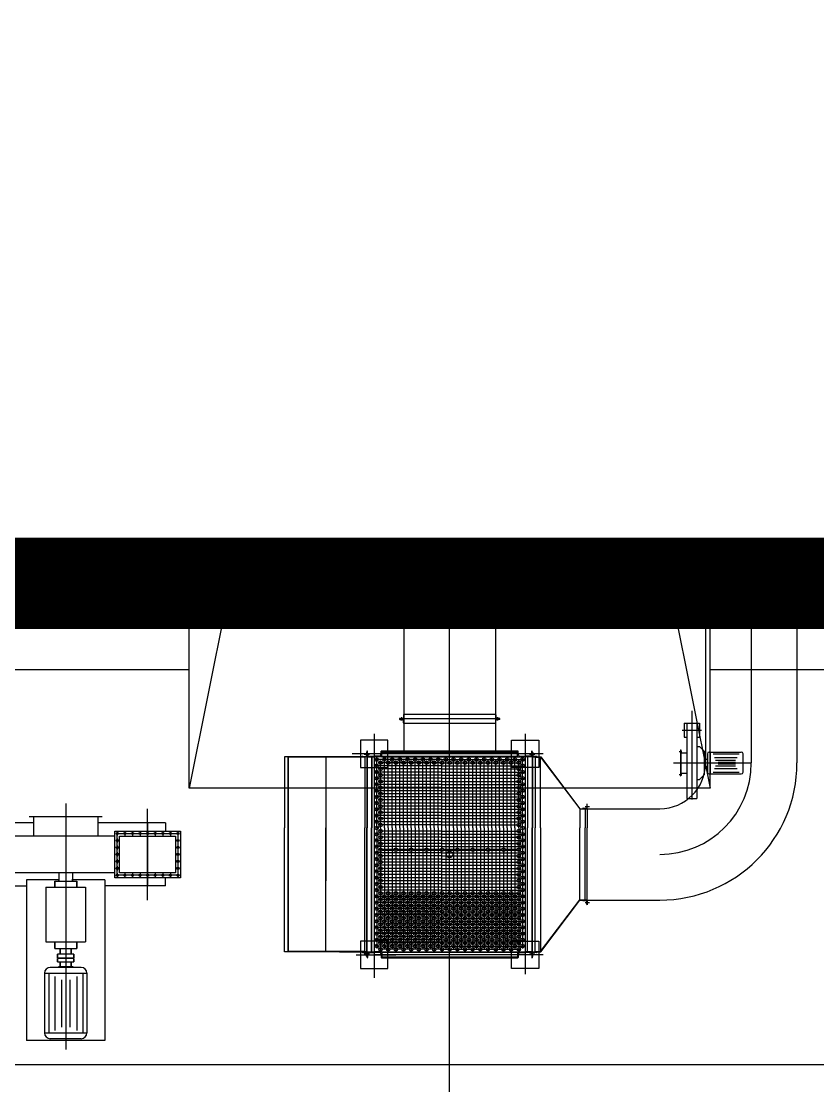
# Model space of a CAD drawing. Header units: metres. Extents: x -170 to 1091, y -90 to 504.
# Drawn here: x 257.81 to 266.53, y 77.2 to 88.85 of the extents above; entities that cross this region are included whole.
import ezdxf

# ---------------------------------------------------------------- set-up
doc = ezdxf.new("R2010")
doc.units = ezdxf.units.M
for name, pattern in [('PF_CENTER', [400, 250, -50, 50, -50]), ('PF_DASHED', [150, 100, -50]), ('PF_DIVIDE', [250, 100, -50, 0, -50, 0, -50])]:
    doc.linetypes.add(name, pattern=pattern)
for name, color, linetype in [('01', 7, 'CONTINUOUS'), ('02', 1, 'CONTINUOUS'), ('04', 2, 'PF_DASHED'), ('05', 4, 'PF_CENTER'), ('07', 6, 'PF_DIVIDE'), ('TKX', 3, 'CONTINUOUS')]:
    doc.layers.add(name, color=color, linetype=linetype)

msp = doc.modelspace()

# ---------------------------------------------------------------- linework, layer by layer
for p, q in [((257.9, 80.148, 0), (258.7, 80.148, 0)), ((257.95, 79.935, 0), (257.95, 80.148, 0)), ((258.65, 80.148, 0), (258.65, 79.935, 0)), ((258.836, 79.935, 0), (257.446, 79.935, 0)), ((258.225, 79.535, 0), (258.225, 79.442, 0)), ((258.375, 79.535, 0), (258.375, 79.442, 0)), ((258.18, 79.442, 0), (258.42, 79.442, 0)), ((258.18, 79.376, 0), (258.18, 79.442, 0)), ((258.18, 79.442, 0), (258.18, 79.376, 0)), ((258.225, 79.442, 0), (258.225, 79.465, 0)), ((258.375, 79.442, 0), (258.375, 79.465, 0)), ((258.42, 79.376, 0), (258.42, 79.442, 0)), ((258.42, 79.442, 0), (258.42, 79.376, 0)), ((258.083, 79.376, 0), (258.083, 78.777, 0)), ((258.083, 79.376, 0), (258.518, 79.376, 0)), ((258.518, 79.376, 0), (258.518, 78.777, 0)), ((258.083, 78.777, 0), (258.518, 78.777, 0)), ((258.18, 78.777, 0), (258.18, 78.704, 0)), ((258.18, 78.704, 0), (258.18, 78.777, 0)), ((258.42, 78.777, 0), (258.42, 78.704, 0)), ((258.42, 78.704, 0), (258.42, 78.777, 0)), ((258.18, 78.704, 0), (258.42, 78.704, 0)), ((258.39, 78.642, 0), (258.21, 78.642, 0)), ((258.21, 78.603, 0), (258.21, 78.642, 0)), ((258.21, 78.642, 0), (258.21, 78.603, 0)), ((258.21, 78.603, 0), (258.39, 78.603, 0)), ((258.21, 78.558, 0), (258.21, 78.597, 0)), ((258.21, 78.597, 0), (258.21, 78.558, 0)), ((258.39, 78.597, 0), (258.21, 78.597, 0)), ((258.24, 78.704, 0), (258.24, 78.642, 0)), ((258.24, 78.642, 0), (258.24, 78.704, 0)), ((258.24, 78.603, 0), (258.24, 78.597, 0)), ((258.24, 78.597, 0), (258.24, 78.603, 0)), ((258.36, 78.704, 0), (258.36, 78.642, 0)), ((258.36, 78.642, 0), (258.36, 78.704, 0)), ((258.36, 78.603, 0), (258.36, 78.597, 0)), ((258.36, 78.597, 0), (258.36, 78.603, 0)), ((258.39, 78.603, 0), (258.39, 78.642, 0)), ((258.39, 78.642, 0), (258.39, 78.603, 0)), ((258.39, 78.558, 0), (258.39, 78.597, 0)), ((258.39, 78.597, 0), (258.39, 78.558, 0)), ((258.469, 78.499, 0), (258.131, 78.499, 0)), ((258.21, 78.558, 0), (258.39, 78.558, 0)), ((258.24, 78.558, 0), (258.24, 78.51, 0)), ((258.24, 78.51, 0), (258.24, 78.558, 0)), ((258.36, 78.558, 0), (258.36, 78.51, 0)), ((258.36, 78.51, 0), (258.36, 78.558, 0)), ((258.068, 78.436, 0), (258.532, 78.436, 0)), ((258.068, 78.436, 0), (258.068, 77.782, 0)), ((258.532, 78.436, 0), (258.532, 77.782, 0)), ((258.068, 77.782, 0), (258.532, 77.782, 0)), ((258.469, 77.719, 0), (258.131, 77.719, 0))]:
    msp.add_line(p, q)
at = {"ltscale": 8}
for p, q in [((261.763, 79.791, 0), (261.893, 79.791, 0)), ((261.763, 79.781, 0), (261.893, 79.781, 0)), ((261.931, 79.791, 0), (262.061, 79.791, 0)), ((261.931, 79.781, 0), (262.061, 79.781, 0)), ((262.099, 79.791, 0), (262.229, 79.791, 0)), ((262.099, 79.781, 0), (262.229, 79.781, 0)), ((262.267, 79.791, 0), (262.397, 79.791, 0)), ((262.267, 79.781, 0), (262.397, 79.781, 0)), ((262.435, 79.791, 0), (262.565, 79.791, 0)), ((262.435, 79.781, 0), (262.565, 79.781, 0)), ((262.603, 79.791, 0), (262.733, 79.791, 0)), ((262.603, 79.781, 0), (262.733, 79.781, 0)), ((262.771, 79.791, 0), (262.901, 79.791, 0)), ((262.771, 79.781, 0), (262.901, 79.781, 0)), ((262.939, 79.791, 0), (263.069, 79.791, 0)), ((262.939, 79.781, 0), (263.069, 79.781, 0)), ((263.107, 79.791, 0), (263.237, 79.791, 0)), ((263.107, 79.781, 0), (263.237, 79.781, 0))]:
    msp.add_line(p, q, dxfattribs=at)
at = {"linetype": 'Continuous', "const_width": 1, "elevation": 0}
msp.add_lwpolyline([(165.7, 127.024), (280.5, 127.024), (280.5, 82.699), (165.7, 82.699)], close=True, dxfattribs=at)
at = {"elevation": 0}
msp.add_lwpolyline([(258.377, 78.51), (258.377, 78.499), (258.223, 78.499), (258.223, 78.51)], close=True, dxfattribs=at)
at = {"ltscale": 50}
msp.add_circle((262.5, 79.735, 0), 0.0358, dxfattribs=at)
for centre, start, end in [((258.131, 78.436, 0), 90, 180), ((258.469, 78.436, 0), 0, 90), ((258.469, 77.782, 0), 270, 0)]:
    msp.add_arc(centre, 0.063, start, end)
at = {"layer": '01', "ltscale": 8}
for p, q in [((262, 82.699, 0), (262, 80.867, 0)), ((263, 82.699, 0), (263, 80.867, 0)), ((265.3, 82.699, 0), (265.3, 80.735, 0)), ((266.3, 82.699, 0), (266.3, 80.735, 0)), ((263.05, 81.217, 0), (261.95, 81.217, 0)), ((262, 81.217, 0), (261.95, 81.217, 0)), ((262, 81.217, 0), (261.95, 81.217, 0)), ((261.956, 81.223, 0), (261.988, 81.223, 0)), ((261.956, 81.211, 0), (261.988, 81.211, 0)), ((261.994, 81.261, 0), (261.994, 81.229, 0)), ((261.994, 81.173, 0), (261.994, 81.205, 0)), ((263, 81.267, 0), (261.998, 81.267, 0)), ((263, 81.167, 0), (261.998, 81.167, 0)), ((263, 81.217, 0), (263.05, 81.217, 0)), ((263, 81.217, 0), (263.05, 81.217, 0)), ((263.006, 81.261, 0), (263.006, 81.229, 0)), ((263.006, 81.173, 0), (263.006, 81.205, 0)), ((263.044, 81.223, 0), (263.012, 81.223, 0)), ((263.044, 81.211, 0), (263.012, 81.211, 0)), ((265.065, 81.169, 0), (265.235, 81.169, 0)), ((265.065, 81.169, 0), (265.065, 81.018, 0)), ((265.096, 81.169, 0), (265.096, 80.348, 0)), ((265.205, 81.169, 0), (265.205, 80.348, 0)), ((265.235, 81.169, 0), (265.235, 81.018, 0)), ((261.525, 80.985, 0), (261.525, 80.685, 0)), ((261.825, 80.985, 0), (261.525, 80.985, 0)), ((261.825, 80.685, 0), (261.825, 80.985, 0)), ((263.175, 80.685, 0), (263.175, 80.985, 0)), ((263.175, 80.985, 0), (263.475, 80.985, 0)), ((263.475, 80.985, 0), (263.475, 80.685, 0)), ((265.065, 81.018, 0), (265.096, 81.018, 0)), ((265.205, 81.018, 0), (265.235, 81.018, 0)), ((265.205, 81.018, 0), (265.235, 81.018, 0)), ((261.549, 80.807, 0), (261.583, 80.807, 0)), ((261.589, 80.847, 0), (261.589, 80.813, 0)), ((261.594, 80.802, 0), (261.594, 80.852, 0)), ((261.594, 80.814, 0), (261.594, 80.024, 0)), ((261.597, 80.802, 0), (261.597, 80.867, 0)), ((261.597, 80.814, 0), (261.597, 80.024, 0)), ((261.606, 80.82, 0), (261.602, 80.863, 0)), ((261.616, 80.811, 0), (261.677, 80.811, 0)), ((261.738, 80.811, 0), (261.677, 80.811, 0)), ((261.748, 80.82, 0), (261.752, 80.863, 0)), ((261.757, 80.867, 0), (263.243, 80.867, 0)), ((261.757, 80.802, 0), (261.757, 80.867, 0)), ((261.757, 80.855, 0), (263.243, 80.855, 0)), ((261.757, 80.811, 0), (263.243, 80.811, 0)), ((263.243, 80.802, 0), (263.243, 80.867, 0)), ((263.252, 80.82, 0), (263.248, 80.863, 0)), ((263.262, 80.811, 0), (263.323, 80.811, 0)), ((263.384, 80.811, 0), (263.323, 80.811, 0)), ((263.35, 80.814, 0), (263.35, 80.024, 0)), ((263.394, 80.82, 0), (263.398, 80.863, 0)), ((263.403, 80.802, 0), (263.403, 80.867, 0)), ((263.403, 80.814, 0), (263.403, 80.024, 0)), ((263.406, 80.802, 0), (263.406, 80.852, 0)), ((263.406, 80.814, 0), (263.406, 80.024, 0)), ((263.411, 80.847, 0), (263.411, 80.813, 0)), ((263.451, 80.807, 0), (263.416, 80.807, 0)), ((265.024, 80.877, 0), (265.024, 80.593, 0)), ((265.024, 80.877, 0), (265.028, 80.877, 0)), ((265.024, 80.847, 0), (265.096, 80.847, 0)), ((265.028, 80.877, 0), (265.028, 80.593, 0)), ((265.205, 80.915, 0), (265.235, 80.915, 0)), ((265.285, 80.865, 0), (265.235, 80.915, 0)), ((265.285, 80.865, 0), (265.285, 80.605, 0)), ((265.32, 80.835, 0), (265.32, 80.635, 0)), ((265.34, 80.855, 0), (265.69, 80.855, 0)), ((265.35, 80.855, 0), (265.35, 80.615, 0)), ((265.709, 80.835, 0), (265.709, 80.635, 0)), ((261.544, 80.802, 0), (260.694, 80.802, 0)), ((260.694, 80.802, 0), (260.694, 80.024, 0)), ((260.734, 78.668, 0), (260.734, 80.802, 0)), ((260.737, 78.668, 0), (260.737, 80.802, 0)), ((261.574, 80.799, 0), (260.737, 80.799, 0)), ((261.144, 80.799, 0), (261.144, 79.446, 0)), ((261.594, 80.802, 0), (261.544, 80.802, 0)), ((261.574, 80.802, 0), (261.574, 80.024, 0)), ((261.597, 80.802, 0), (261.677, 80.802, 0)), ((261.65, 80.802, 0), (261.65, 80.024, 0)), ((261.757, 80.802, 0), (261.677, 80.802, 0)), ((261.757, 80.802, 0), (263.243, 80.802, 0)), ((263.243, 80.802, 0), (263.323, 80.802, 0)), ((263.403, 80.802, 0), (263.323, 80.802, 0)), ((263.406, 80.802, 0), (263.456, 80.802, 0)), ((263.436, 80.802, 0), (263.436, 80.024, 0)), ((263.436, 80.799, 0), (263.495, 80.799, 0)), ((263.456, 80.802, 0), (263.496, 80.802, 0)), ((263.495, 80.024, 0), (263.495, 80.799, 0)), ((263.495, 80.799, 0), (263.925, 80.232, 0)), ((263.496, 80.802, 0), (263.926, 80.235, 0)), ((265.285, 80.775, 0), (265.32, 80.775, 0)), ((265.285, 80.695, 0), (265.32, 80.695, 0)), ((261.525, 80.685, 0), (261.825, 80.685, 0)), ((263.475, 80.685, 0), (263.175, 80.685, 0)), ((265.024, 80.623, 0), (265.096, 80.623, 0)), ((265.024, 80.593, 0), (265.028, 80.593, 0)), ((265.285, 80.605, 0), (265.235, 80.555, 0)), ((265.34, 80.615, 0), (265.69, 80.615, 0)), ((265.205, 80.555, 0), (265.235, 80.555, 0)), ((265.096, 80.348, 0), (265.205, 80.348, 0)), ((263.925, 80.232, 0), (263.981, 80.232, 0)), ((263.926, 80.235, 0), (264.006, 80.235, 0)), ((263.926, 80.235, 0), (264.8, 80.235, 0)), ((263.926, 80.232, 0), (263.926, 80.024, 0)), ((264.006, 80.235, 0), (263.956, 80.235, 0)), ((263.961, 80.24, 0), (263.995, 80.24, 0)), ((263.981, 80.235, 0), (263.981, 80.024, 0)), ((264.001, 80.28, 0), (264.001, 80.246, 0)), ((264.006, 80.235, 0), (264.006, 80.285, 0)), ((264.006, 80.235, 0), (264.006, 80.024, 0)), ((257.95, 80.08, 0), (257.41, 80.08, 0)), ((259.39, 80.08, 0), (258.65, 80.08, 0)), ((259.39, 80.08, 0), (259.39, 79.99, 0)), ((260.694, 78.668, 0), (260.694, 80.024, 0)), ((261.144, 78.671, 0), (261.144, 80.024, 0)), ((261.574, 78.668, 0), (261.574, 80.024, 0)), ((261.594, 78.668, 0), (261.594, 80.024, 0)), ((261.597, 78.668, 0), (261.597, 80.024, 0)), ((261.65, 78.668, 0), (261.65, 80.024, 0)), ((263.35, 78.668, 0), (263.35, 80.024, 0)), ((263.403, 78.668, 0), (263.403, 80.024, 0)), ((263.406, 78.668, 0), (263.406, 80.024, 0)), ((263.436, 78.668, 0), (263.436, 80.024, 0)), ((263.495, 80.024, 0), (263.495, 78.671, 0)), ((263.926, 79.235, 0), (263.926, 80.024, 0)), ((263.981, 79.235, 0), (263.981, 80.024, 0)), ((264.006, 79.235, 0), (264.006, 80.024, 0)), ((258.836, 79.99, 0), (259.556, 79.99, 0)), ((258.836, 79.48, 0), (258.836, 79.99, 0)), ((258.89, 79.935, 0), (259.502, 79.935, 0)), ((258.89, 79.535, 0), (258.89, 79.935, 0)), ((259.502, 79.935, 0), (259.502, 79.535, 0)), ((259.556, 79.99, 0), (259.556, 79.48, 0)), ((259.502, 79.535, 0), (258.89, 79.535, 0)), ((257.871, 79.458, 0), (257.871, 77.7, 0)), ((258.225, 79.458, 0), (257.871, 79.458, 0)), ((258.729, 79.458, 0), (258.375, 79.458, 0)), ((258.729, 79.458, 0), (258.729, 77.7, 0)), ((259.556, 79.48, 0), (258.836, 79.48, 0)), ((259.39, 79.39, 0), (259.39, 79.48, 0)), ((257.41, 79.39, 0), (257.871, 79.39, 0)), ((259.39, 79.39, 0), (258.729, 79.39, 0)), ((263.495, 78.671, 0), (263.925, 79.238, 0)), ((263.496, 78.668, 0), (263.926, 79.235, 0)), ((263.925, 79.238, 0), (263.981, 79.238, 0)), ((263.926, 79.235, 0), (264.006, 79.235, 0)), ((263.926, 79.235, 0), (264.8, 79.235, 0)), ((264.006, 79.235, 0), (263.956, 79.235, 0)), ((263.961, 79.23, 0), (263.995, 79.23, 0)), ((264.001, 79.19, 0), (264.001, 79.225, 0)), ((264.006, 79.235, 0), (264.006, 79.185, 0)), ((261.525, 78.785, 0), (261.525, 78.485, 0)), ((261.825, 78.785, 0), (261.525, 78.785, 0)), ((261.825, 78.485, 0), (261.825, 78.785, 0)), ((263.175, 78.485, 0), (263.175, 78.785, 0)), ((263.175, 78.785, 0), (263.475, 78.785, 0)), ((263.475, 78.785, 0), (263.475, 78.485, 0)), ((261.544, 78.668, 0), (260.694, 78.668, 0)), ((261.574, 78.671, 0), (260.737, 78.671, 0)), ((261.295, 78.668, 0), (263.243, 78.668, 0)), ((261.594, 78.668, 0), (261.544, 78.668, 0)), ((261.549, 78.663, 0), (261.583, 78.663, 0)), ((261.589, 78.623, 0), (261.589, 78.658, 0)), ((261.594, 78.668, 0), (261.594, 78.618, 0)), ((261.597, 78.668, 0), (261.677, 78.668, 0)), ((261.597, 78.668, 0), (261.597, 78.603, 0)), ((261.606, 78.651, 0), (261.602, 78.608, 0)), ((261.616, 78.66, 0), (261.677, 78.66, 0)), ((261.757, 78.668, 0), (261.677, 78.668, 0)), ((261.738, 78.66, 0), (261.677, 78.66, 0)), ((261.748, 78.651, 0), (261.752, 78.608, 0)), ((261.757, 78.668, 0), (261.757, 78.603, 0)), ((261.757, 78.665, 0), (263.243, 78.665, 0)), ((261.757, 78.615, 0), (263.243, 78.615, 0)), ((261.757, 78.603, 0), (263.243, 78.603, 0)), ((263.243, 78.668, 0), (263.323, 78.668, 0)), ((263.243, 78.668, 0), (263.243, 78.603, 0)), ((263.252, 78.651, 0), (263.248, 78.608, 0)), ((263.262, 78.66, 0), (263.323, 78.66, 0)), ((263.403, 78.668, 0), (263.323, 78.668, 0)), ((263.384, 78.66, 0), (263.323, 78.66, 0)), ((263.394, 78.651, 0), (263.398, 78.608, 0)), ((263.403, 78.668, 0), (263.403, 78.603, 0)), ((263.406, 78.668, 0), (263.406, 78.618, 0)), ((263.406, 78.668, 0), (263.456, 78.668, 0)), ((263.411, 78.623, 0), (263.411, 78.658, 0)), ((263.451, 78.663, 0), (263.416, 78.663, 0)), ((263.436, 78.671, 0), (263.495, 78.671, 0)), ((263.456, 78.668, 0), (263.496, 78.668, 0)), ((261.525, 78.485, 0), (261.825, 78.485, 0)), ((263.475, 78.485, 0), (263.175, 78.485, 0)), ((258.729, 77.7, 0), (257.871, 77.7, 0))]:
    msp.add_line(p, q, dxfattribs=at)
at = {"layer": '01'}
msp.add_line((258.836, 79.535, 0), (257.446, 79.535, 0), dxfattribs=at)
at = {"layer": '01', "ltscale": 8}
for centre, radius in [((261.702, 80.772, 0), 0.02), ((261.702, 80.704, 0), 0.02), ((261.744, 80.738, 0), 0.02), ((261.744, 80.67, 0), 0.02), ((261.786, 80.772, 0), 0.02), ((261.828, 80.738, 0), 0.02), ((261.87, 80.772, 0), 0.02), ((261.912, 80.738, 0), 0.02), ((261.954, 80.772, 0), 0.02), ((261.996, 80.738, 0), 0.02), ((262.038, 80.772, 0), 0.02), ((262.08, 80.738, 0), 0.02), ((262.122, 80.772, 0), 0.02), ((262.164, 80.738, 0), 0.02), ((262.206, 80.772, 0), 0.02), ((262.248, 80.738, 0), 0.02), ((262.29, 80.772, 0), 0.02), ((262.332, 80.738, 0), 0.02), ((262.374, 80.772, 0), 0.02), ((262.416, 80.738, 0), 0.02), ((262.458, 80.772, 0), 0.02), ((262.5, 80.738, 0), 0.02), ((262.542, 80.772, 0), 0.02), ((262.584, 80.738, 0), 0.02), ((262.626, 80.772, 0), 0.02), ((262.668, 80.738, 0), 0.02), ((262.71, 80.772, 0), 0.02), ((262.752, 80.738, 0), 0.02), ((262.794, 80.772, 0), 0.02), ((262.836, 80.738, 0), 0.02), ((262.878, 80.772, 0), 0.02), ((262.92, 80.738, 0), 0.02), ((262.962, 80.772, 0), 0.02), ((263.004, 80.738, 0), 0.02), ((263.046, 80.772, 0), 0.02), ((263.088, 80.738, 0), 0.02), ((263.13, 80.772, 0), 0.02), ((263.172, 80.738, 0), 0.02), ((263.214, 80.772, 0), 0.02), ((263.256, 80.738, 0), 0.02), ((263.256, 80.67, 0), 0.02), ((263.298, 80.772, 0), 0.02), ((263.298, 80.704, 0), 0.02), ((261.702, 80.636, 0), 0.02), ((261.702, 80.568, 0), 0.02), ((261.744, 80.602, 0), 0.02), ((263.256, 80.602, 0), 0.02), ((263.298, 80.636, 0), 0.02), ((263.298, 80.568, 0), 0.02), ((261.702, 80.5, 0), 0.02), ((261.744, 80.534, 0), 0.02), ((261.744, 80.466, 0), 0.02), ((263.256, 80.534, 0), 0.02), ((263.256, 80.466, 0), 0.02), ((263.298, 80.5, 0), 0.02), ((261.702, 80.432, 0), 0.02), ((261.702, 80.364, 0), 0.02), ((261.744, 80.398, 0), 0.02), ((261.744, 80.33, 0), 0.02), ((263.256, 80.398, 0), 0.02), ((263.256, 80.33, 0), 0.02), ((263.298, 80.432, 0), 0.02), ((263.298, 80.364, 0), 0.02), ((261.702, 80.296, 0), 0.02), ((261.702, 80.228, 0), 0.02), ((261.744, 80.262, 0), 0.02), ((263.256, 80.262, 0), 0.02), ((263.298, 80.296, 0), 0.02), ((263.298, 80.228, 0), 0.02), ((261.702, 80.16, 0), 0.02), ((261.702, 80.092, 0), 0.02), ((261.744, 80.194, 0), 0.02), ((261.744, 80.126, 0), 0.02), ((263.256, 80.194, 0), 0.02), ((263.256, 80.126, 0), 0.02), ((263.298, 80.16, 0), 0.02), ((263.298, 80.092, 0), 0.02), ((261.702, 80.024, 0), 0.02), ((261.744, 80.058, 0), 0.02), ((261.744, 79.99, 0), 0.02), ((263.256, 80.058, 0), 0.02), ((263.256, 79.99, 0), 0.02), ((263.298, 80.024, 0), 0.02), ((258.864, 79.963, 0), 0.012), ((258.864, 79.887, 0), 0.012), ((258.947, 79.963, 0), 0.012), ((259.03, 79.963, 0), 0.012), ((259.113, 79.963, 0), 0.012), ((259.196, 79.963, 0), 0.012), ((259.279, 79.963, 0), 0.012), ((259.362, 79.963, 0), 0.012), ((259.445, 79.963, 0), 0.012), ((259.528, 79.963, 0), 0.012), ((259.528, 79.887, 0), 0.012), ((261.702, 79.956, 0), 0.02), ((261.702, 79.888, 0), 0.02), ((261.744, 79.922, 0), 0.02), ((263.256, 79.922, 0), 0.02), ((263.298, 79.956, 0), 0.02), ((263.298, 79.888, 0), 0.02), ((258.864, 79.811, 0), 0.012), ((259.528, 79.811, 0), 0.012), ((261.702, 79.82, 0), 0.02), ((261.702, 79.752, 0), 0.02), ((261.744, 79.854, 0), 0.02), ((261.744, 79.786, 0), 0.02), ((261.912, 79.786, 0), 0.02), ((262.08, 79.786, 0), 0.02), ((262.248, 79.786, 0), 0.02), ((262.416, 79.786, 0), 0.02), ((262.584, 79.786, 0), 0.02), ((262.752, 79.786, 0), 0.02), ((262.92, 79.786, 0), 0.02), ((263.088, 79.786, 0), 0.02), ((263.256, 79.854, 0), 0.02), ((263.256, 79.786, 0), 0.02), ((263.298, 79.82, 0), 0.02), ((263.298, 79.752, 0), 0.02), ((258.864, 79.735, 0), 0.012), ((258.864, 79.659, 0), 0.012), ((259.528, 79.735, 0), 0.012), ((259.528, 79.659, 0), 0.012), ((261.702, 79.684, 0), 0.02), ((261.744, 79.718, 0), 0.02), ((261.744, 79.65, 0), 0.02), ((263.256, 79.718, 0), 0.02), ((263.256, 79.65, 0), 0.02), ((263.298, 79.684, 0), 0.02), ((258.864, 79.583, 0), 0.012), ((259.528, 79.583, 0), 0.012), ((261.702, 79.616, 0), 0.02), ((261.702, 79.548, 0), 0.02), ((261.744, 79.582, 0), 0.02), ((261.744, 79.514, 0), 0.02), ((263.256, 79.582, 0), 0.02), ((263.256, 79.514, 0), 0.02), ((263.298, 79.616, 0), 0.02), ((263.298, 79.548, 0), 0.02), ((258.864, 79.507, 0), 0.012), ((258.947, 79.507, 0), 0.012), ((259.03, 79.507, 0), 0.012), ((259.113, 79.507, 0), 0.012), ((259.196, 79.507, 0), 0.012), ((259.279, 79.507, 0), 0.012), ((259.362, 79.507, 0), 0.012), ((259.445, 79.507, 0), 0.012), ((259.528, 79.507, 0), 0.012), ((261.702, 79.48, 0), 0.02), ((261.702, 79.412, 0), 0.02), ((261.744, 79.446, 0), 0.02), ((263.256, 79.446, 0), 0.02), ((263.298, 79.48, 0), 0.02), ((263.298, 79.412, 0), 0.02), ((261.702, 79.344, 0), 0.02), ((261.702, 79.276, 0), 0.02), ((261.744, 79.378, 0), 0.02), ((261.744, 79.31, 0), 0.02), ((261.786, 79.276, 0), 0.02), ((261.828, 79.31, 0), 0.02), ((261.87, 79.276, 0), 0.02), ((261.912, 79.31, 0), 0.02), ((261.954, 79.276, 0), 0.02), ((261.996, 79.31, 0), 0.02), ((262.038, 79.276, 0), 0.02), ((262.08, 79.31, 0), 0.02), ((262.122, 79.276, 0), 0.02), ((262.164, 79.31, 0), 0.02), ((262.206, 79.276, 0), 0.02), ((262.248, 79.31, 0), 0.02), ((262.29, 79.276, 0), 0.02), ((262.332, 79.31, 0), 0.02), ((262.374, 79.276, 0), 0.02), ((262.416, 79.31, 0), 0.02), ((262.458, 79.276, 0), 0.02), ((262.5, 79.31, 0), 0.02), ((262.542, 79.276, 0), 0.02), ((262.584, 79.31, 0), 0.02), ((262.626, 79.276, 0), 0.02), ((262.668, 79.31, 0), 0.02), ((262.71, 79.276, 0), 0.02), ((262.752, 79.31, 0), 0.02), ((262.794, 79.276, 0), 0.02), ((262.836, 79.31, 0), 0.02), ((262.878, 79.276, 0), 0.02), ((262.92, 79.31, 0), 0.02), ((262.962, 79.276, 0), 0.02), ((263.004, 79.31, 0), 0.02), ((263.046, 79.276, 0), 0.02), ((263.088, 79.31, 0), 0.02), ((263.13, 79.276, 0), 0.02), ((263.172, 79.31, 0), 0.02), ((263.214, 79.276, 0), 0.02), ((263.256, 79.378, 0), 0.02), ((263.256, 79.31, 0), 0.02), ((263.298, 79.344, 0), 0.02), ((263.298, 79.276, 0), 0.02), ((261.702, 79.208, 0), 0.02), ((261.744, 79.242, 0), 0.02), ((261.744, 79.174, 0), 0.02), ((261.786, 79.208, 0), 0.02), ((261.828, 79.242, 0), 0.02), ((261.828, 79.174, 0), 0.02), ((261.87, 79.208, 0), 0.02), ((261.912, 79.242, 0), 0.02), ((261.912, 79.174, 0), 0.02), ((261.954, 79.208, 0), 0.02), ((261.996, 79.242, 0), 0.02), ((261.996, 79.174, 0), 0.02), ((262.038, 79.208, 0), 0.02), ((262.08, 79.242, 0), 0.02), ((262.08, 79.174, 0), 0.02), ((262.122, 79.208, 0), 0.02), ((262.164, 79.242, 0), 0.02), ((262.164, 79.174, 0), 0.02), ((262.206, 79.208, 0), 0.02), ((262.248, 79.242, 0), 0.02), ((262.248, 79.174, 0), 0.02), ((262.29, 79.208, 0), 0.02), ((262.332, 79.242, 0), 0.02), ((262.332, 79.174, 0), 0.02), ((262.374, 79.208, 0), 0.02), ((262.416, 79.242, 0), 0.02), ((262.416, 79.174, 0), 0.02), ((262.458, 79.208, 0), 0.02), ((262.5, 79.242, 0), 0.02), ((262.5, 79.174, 0), 0.02), ((262.542, 79.208, 0), 0.02), ((262.584, 79.242, 0), 0.02), ((262.584, 79.174, 0), 0.02), ((262.626, 79.208, 0), 0.02), ((262.668, 79.242, 0), 0.02), ((262.668, 79.174, 0), 0.02), ((262.71, 79.208, 0), 0.02), ((262.752, 79.242, 0), 0.02), ((262.752, 79.174, 0), 0.02), ((262.794, 79.208, 0), 0.02), ((262.836, 79.242, 0), 0.02), ((262.836, 79.174, 0), 0.02), ((262.878, 79.208, 0), 0.02), ((262.92, 79.242, 0), 0.02), ((262.92, 79.174, 0), 0.02), ((262.962, 79.208, 0), 0.02), ((263.004, 79.242, 0), 0.02), ((263.004, 79.174, 0), 0.02), ((263.046, 79.208, 0), 0.02), ((263.088, 79.242, 0), 0.02), ((263.088, 79.174, 0), 0.02), ((263.13, 79.208, 0), 0.02), ((263.172, 79.242, 0), 0.02), ((263.172, 79.174, 0), 0.02), ((263.214, 79.208, 0), 0.02), ((263.256, 79.242, 0), 0.02), ((263.256, 79.174, 0), 0.02), ((263.298, 79.208, 0), 0.02), ((261.702, 79.14, 0), 0.02), ((261.702, 79.072, 0), 0.02), ((261.744, 79.106, 0), 0.02), ((261.786, 79.14, 0), 0.02), ((261.786, 79.072, 0), 0.02), ((261.828, 79.106, 0), 0.02), ((261.87, 79.14, 0), 0.02), ((261.87, 79.072, 0), 0.02), ((261.912, 79.106, 0), 0.02), ((261.954, 79.14, 0), 0.02), ((261.954, 79.072, 0), 0.02), ((261.996, 79.106, 0), 0.02), ((262.038, 79.14, 0), 0.02), ((262.038, 79.072, 0), 0.02), ((262.08, 79.106, 0), 0.02), ((262.122, 79.14, 0), 0.02), ((262.122, 79.072, 0), 0.02), ((262.164, 79.106, 0), 0.02), ((262.206, 79.14, 0), 0.02), ((262.206, 79.072, 0), 0.02), ((262.248, 79.106, 0), 0.02), ((262.29, 79.14, 0), 0.02), ((262.29, 79.072, 0), 0.02), ((262.332, 79.106, 0), 0.02), ((262.374, 79.14, 0), 0.02), ((262.374, 79.072, 0), 0.02), ((262.416, 79.106, 0), 0.02), ((262.458, 79.14, 0), 0.02), ((262.458, 79.072, 0), 0.02), ((262.5, 79.106, 0), 0.02), ((262.542, 79.14, 0), 0.02), ((262.542, 79.072, 0), 0.02), ((262.584, 79.106, 0), 0.02), ((262.626, 79.14, 0), 0.02), ((262.626, 79.072, 0), 0.02), ((262.668, 79.106, 0), 0.02), ((262.71, 79.14, 0), 0.02), ((262.71, 79.072, 0), 0.02), ((262.752, 79.106, 0), 0.02), ((262.794, 79.14, 0), 0.02), ((262.794, 79.072, 0), 0.02), ((262.836, 79.106, 0), 0.02), ((262.878, 79.14, 0), 0.02), ((262.878, 79.072, 0), 0.02), ((262.92, 79.106, 0), 0.02), ((262.962, 79.14, 0), 0.02), ((262.962, 79.072, 0), 0.02), ((263.004, 79.106, 0), 0.02), ((263.046, 79.14, 0), 0.02), ((263.046, 79.072, 0), 0.02), ((263.088, 79.106, 0), 0.02), ((263.13, 79.14, 0), 0.02), ((263.13, 79.072, 0), 0.02), ((263.172, 79.106, 0), 0.02), ((263.214, 79.14, 0), 0.02), ((263.214, 79.072, 0), 0.02), ((263.256, 79.106, 0), 0.02), ((263.298, 79.14, 0), 0.02), ((263.298, 79.072, 0), 0.02), ((261.702, 79.004, 0), 0.02), ((261.702, 78.936, 0), 0.02), ((261.744, 79.038, 0), 0.02), ((261.744, 78.97, 0), 0.02), ((261.786, 79.004, 0), 0.02), ((261.786, 78.936, 0), 0.02), ((261.828, 79.038, 0), 0.02), ((261.828, 78.97, 0), 0.02), ((261.87, 79.004, 0), 0.02), ((261.87, 78.936, 0), 0.02), ((261.912, 79.038, 0), 0.02), ((261.912, 78.97, 0), 0.02), ((261.954, 79.004, 0), 0.02), ((261.954, 78.936, 0), 0.02), ((261.996, 79.038, 0), 0.02), ((261.996, 78.97, 0), 0.02), ((262.038, 79.004, 0), 0.02), ((262.038, 78.936, 0), 0.02), ((262.08, 79.038, 0), 0.02), ((262.08, 78.97, 0), 0.02), ((262.122, 79.004, 0), 0.02), ((262.122, 78.936, 0), 0.02), ((262.164, 79.038, 0), 0.02), ((262.164, 78.97, 0), 0.02), ((262.206, 79.004, 0), 0.02), ((262.206, 78.936, 0), 0.02), ((262.248, 79.038, 0), 0.02), ((262.248, 78.97, 0), 0.02), ((262.29, 79.004, 0), 0.02), ((262.29, 78.936, 0), 0.02), ((262.332, 79.038, 0), 0.02), ((262.332, 78.97, 0), 0.02), ((262.374, 79.004, 0), 0.02), ((262.374, 78.936, 0), 0.02), ((262.416, 79.038, 0), 0.02), ((262.416, 78.97, 0), 0.02), ((262.458, 79.004, 0), 0.02), ((262.458, 78.936, 0), 0.02), ((262.5, 79.038, 0), 0.02), ((262.5, 78.97, 0), 0.02), ((262.542, 79.004, 0), 0.02), ((262.542, 78.936, 0), 0.02), ((262.584, 79.038, 0), 0.02), ((262.584, 78.97, 0), 0.02), ((262.626, 79.004, 0), 0.02), ((262.626, 78.936, 0), 0.02), ((262.668, 79.038, 0), 0.02), ((262.668, 78.97, 0), 0.02), ((262.71, 79.004, 0), 0.02), ((262.71, 78.936, 0), 0.02), ((262.752, 79.038, 0), 0.02), ((262.752, 78.97, 0), 0.02), ((262.794, 79.004, 0), 0.02), ((262.794, 78.936, 0), 0.02), ((262.836, 79.038, 0), 0.02), ((262.836, 78.97, 0), 0.02), ((262.878, 79.004, 0), 0.02), ((262.878, 78.936, 0), 0.02), ((262.92, 79.038, 0), 0.02), ((262.92, 78.97, 0), 0.02), ((262.962, 79.004, 0), 0.02), ((262.962, 78.936, 0), 0.02), ((263.004, 79.038, 0), 0.02), ((263.004, 78.97, 0), 0.02), ((263.046, 79.004, 0), 0.02), ((263.046, 78.936, 0), 0.02), ((263.088, 79.038, 0), 0.02), ((263.088, 78.97, 0), 0.02), ((263.13, 79.004, 0), 0.02), ((263.13, 78.936, 0), 0.02), ((263.172, 79.038, 0), 0.02), ((263.172, 78.97, 0), 0.02), ((263.214, 79.004, 0), 0.02), ((263.214, 78.936, 0), 0.02), ((263.256, 79.038, 0), 0.02), ((263.256, 78.97, 0), 0.02), ((263.298, 79.004, 0), 0.02), ((263.298, 78.936, 0), 0.02), ((261.702, 78.868, 0), 0.02), ((261.744, 78.902, 0), 0.02), ((261.744, 78.834, 0), 0.02), ((261.786, 78.868, 0), 0.02), ((261.828, 78.902, 0), 0.02), ((261.828, 78.834, 0), 0.02), ((261.87, 78.868, 0), 0.02), ((261.912, 78.902, 0), 0.02), ((261.912, 78.834, 0), 0.02), ((261.954, 78.868, 0), 0.02), ((261.996, 78.902, 0), 0.02), ((261.996, 78.834, 0), 0.02), ((262.038, 78.868, 0), 0.02), ((262.08, 78.902, 0), 0.02), ((262.08, 78.834, 0), 0.02), ((262.122, 78.868, 0), 0.02), ((262.164, 78.902, 0), 0.02), ((262.164, 78.834, 0), 0.02), ((262.206, 78.868, 0), 0.02), ((262.248, 78.902, 0), 0.02), ((262.248, 78.834, 0), 0.02), ((262.29, 78.868, 0), 0.02), ((262.332, 78.902, 0), 0.02), ((262.332, 78.834, 0), 0.02), ((262.374, 78.868, 0), 0.02), ((262.416, 78.902, 0), 0.02), ((262.416, 78.834, 0), 0.02), ((262.458, 78.868, 0), 0.02), ((262.5, 78.902, 0), 0.02), ((262.5, 78.834, 0), 0.02), ((262.542, 78.868, 0), 0.02), ((262.584, 78.902, 0), 0.02), ((262.584, 78.834, 0), 0.02), ((262.626, 78.868, 0), 0.02), ((262.668, 78.902, 0), 0.02), ((262.668, 78.834, 0), 0.02), ((262.71, 78.868, 0), 0.02), ((262.752, 78.902, 0), 0.02), ((262.752, 78.834, 0), 0.02), ((262.794, 78.868, 0), 0.02), ((262.836, 78.902, 0), 0.02), ((262.836, 78.834, 0), 0.02), ((262.878, 78.868, 0), 0.02), ((262.92, 78.902, 0), 0.02), ((262.92, 78.834, 0), 0.02), ((262.962, 78.868, 0), 0.02), ((263.004, 78.902, 0), 0.02), ((263.004, 78.834, 0), 0.02), ((263.046, 78.868, 0), 0.02), ((263.088, 78.902, 0), 0.02), ((263.088, 78.834, 0), 0.02), ((263.13, 78.868, 0), 0.02), ((263.172, 78.902, 0), 0.02), ((263.172, 78.834, 0), 0.02), ((263.214, 78.868, 0), 0.02), ((263.256, 78.902, 0), 0.02), ((263.256, 78.834, 0), 0.02), ((263.298, 78.868, 0), 0.02), ((261.702, 78.8, 0), 0.02), ((261.702, 78.732, 0), 0.02), ((261.744, 78.766, 0), 0.02), ((261.744, 78.698, 0), 0.02), ((261.786, 78.8, 0), 0.02), ((261.786, 78.732, 0), 0.02), ((261.828, 78.766, 0), 0.02), ((261.828, 78.698, 0), 0.02), ((261.87, 78.8, 0), 0.02), ((261.87, 78.732, 0), 0.02), ((261.912, 78.766, 0), 0.02), ((261.912, 78.698, 0), 0.02), ((261.954, 78.8, 0), 0.02), ((261.954, 78.732, 0), 0.02), ((261.996, 78.766, 0), 0.02), ((261.996, 78.698, 0), 0.02), ((262.038, 78.8, 0), 0.02), ((262.038, 78.732, 0), 0.02), ((262.08, 78.766, 0), 0.02), ((262.08, 78.698, 0), 0.02), ((262.122, 78.8, 0), 0.02), ((262.122, 78.732, 0), 0.02), ((262.164, 78.766, 0), 0.02), ((262.164, 78.698, 0), 0.02), ((262.206, 78.8, 0), 0.02), ((262.206, 78.732, 0), 0.02), ((262.248, 78.766, 0), 0.02), ((262.248, 78.698, 0), 0.02), ((262.29, 78.8, 0), 0.02), ((262.29, 78.732, 0), 0.02), ((262.332, 78.766, 0), 0.02), ((262.332, 78.698, 0), 0.02), ((262.374, 78.8, 0), 0.02), ((262.374, 78.732, 0), 0.02), ((262.416, 78.766, 0), 0.02), ((262.416, 78.698, 0), 0.02), ((262.458, 78.8, 0), 0.02), ((262.458, 78.732, 0), 0.02), ((262.5, 78.766, 0), 0.02), ((262.5, 78.698, 0), 0.02), ((262.542, 78.8, 0), 0.02), ((262.542, 78.732, 0), 0.02), ((262.584, 78.766, 0), 0.02), ((262.584, 78.698, 0), 0.02), ((262.626, 78.8, 0), 0.02), ((262.626, 78.732, 0), 0.02), ((262.668, 78.766, 0), 0.02), ((262.668, 78.698, 0), 0.02), ((262.71, 78.8, 0), 0.02), ((262.71, 78.732, 0), 0.02), ((262.752, 78.766, 0), 0.02), ((262.752, 78.698, 0), 0.02), ((262.794, 78.8, 0), 0.02), ((262.794, 78.732, 0), 0.02), ((262.836, 78.766, 0), 0.02), ((262.836, 78.698, 0), 0.02), ((262.878, 78.8, 0), 0.02), ((262.878, 78.732, 0), 0.02), ((262.92, 78.766, 0), 0.02), ((262.92, 78.698, 0), 0.02), ((262.962, 78.8, 0), 0.02), ((262.962, 78.732, 0), 0.02), ((263.004, 78.766, 0), 0.02), ((263.004, 78.698, 0), 0.02), ((263.046, 78.8, 0), 0.02), ((263.046, 78.732, 0), 0.02), ((263.088, 78.766, 0), 0.02), ((263.088, 78.698, 0), 0.02), ((263.13, 78.8, 0), 0.02), ((263.13, 78.732, 0), 0.02), ((263.172, 78.766, 0), 0.02), ((263.172, 78.698, 0), 0.02), ((263.214, 78.8, 0), 0.02), ((263.214, 78.732, 0), 0.02), ((263.256, 78.766, 0), 0.02), ((263.256, 78.698, 0), 0.02), ((263.298, 78.8, 0), 0.02), ((263.298, 78.732, 0), 0.02)]:
    msp.add_circle(centre, radius, dxfattribs=at)
for centre, radius, start, end in [((261.955, 81.218, 0), 0.00499, 76.6899, 193.3101), ((261.955, 81.216, 0), 0.00499, 166.6899, 283.3101), ((261.988, 81.229, 0), 0.006, 270, 0), ((261.988, 81.205, 0), 0.006, 0, 90), ((261.999, 81.262, 0), 0.00499, 76.6899, 193.3101), ((261.999, 81.172, 0), 0.00499, 166.6899, 283.3101), ((263.001, 81.262, 0), 0.00499, 346.6899, 103.3101), ((263.001, 81.172, 0), 0.00499, 256.6899, 13.3101), ((263.012, 81.229, 0), 0.006, 180, 270), ((263.012, 81.205, 0), 0.006, 90, 180), ((263.045, 81.218, 0), 0.00499, 346.6899, 103.3101), ((263.045, 81.216, 0), 0.00499, 256.6899, 13.3101), ((261.548, 80.803, 0), 0.00416, 76.6899, 193.3101), ((261.583, 80.813, 0), 0.0055, 270, 0), ((261.593, 80.848, 0), 0.00416, 76.6899, 193.3101), ((261.597, 80.862, 0), 0.005, 5.71, 90), ((261.616, 80.821, 0), 0.01, 185.71, 270), ((261.738, 80.821, 0), 0.01, 270, 354.29), ((261.757, 80.862, 0), 0.005, 90, 174.29), ((263.243, 80.862, 0), 0.005, 5.71, 90), ((263.262, 80.821, 0), 0.01, 185.71, 270), ((263.384, 80.821, 0), 0.01, 270, 354.29), ((263.403, 80.862, 0), 0.005, 90, 174.29), ((263.407, 80.848, 0), 0.00416, 346.6899, 103.3101), ((263.416, 80.813, 0), 0.0055, 180, 270), ((263.452, 80.803, 0), 0.00416, 346.6899, 103.3101), ((265.34, 80.835, 0), 0.02, 90, 180), ((265.69, 80.835, 0), 0.02, 0, 90), ((264.8, 80.735, 0), 1.5, 270, 0), ((264.8, 80.735, 0), 0.5, 270, 0), ((265.34, 80.635, 0), 0.02, 180, 270), ((265.69, 80.635, 0), 0.02, 270, 0), ((263.96, 80.236, 0), 0.00416, 76.6899, 193.3101), ((263.995, 80.246, 0), 0.0055, 270, 0), ((264.005, 80.281, 0), 0.00416, 76.6899, 193.3101), ((263.96, 79.234, 0), 0.00416, 166.6899, 283.3101), ((263.995, 79.225, 0), 0.0055, 0, 90), ((264.005, 79.189, 0), 0.00416, 166.6899, 283.3101), ((261.548, 78.667, 0), 0.00416, 166.6899, 283.3101), ((261.583, 78.658, 0), 0.0055, 0, 90), ((261.593, 78.622, 0), 0.00416, 166.6899, 283.3101), ((261.597, 78.608, 0), 0.005, 270, 354.29), ((261.616, 78.65, 0), 0.01, 90, 174.29), ((261.738, 78.65, 0), 0.01, 5.71, 90), ((261.757, 78.608, 0), 0.005, 185.71, 270), ((263.243, 78.608, 0), 0.005, 270, 354.29), ((263.262, 78.65, 0), 0.01, 90, 174.29), ((263.384, 78.65, 0), 0.01, 5.71, 90), ((263.403, 78.608, 0), 0.005, 185.71, 270), ((263.407, 78.622, 0), 0.00416, 256.6899, 13.3101), ((263.416, 78.658, 0), 0.0055, 90, 180), ((263.452, 78.667, 0), 0.00416, 256.6899, 13.3101)]:
    msp.add_arc(centre, radius, start, end, dxfattribs=at)
at = {"layer": '01'}
msp.add_arc((258.131, 77.782, 0), 0.063, 180, 270, dxfattribs=at)
at = {"layer": '01', "ltscale": 8}
for p in [(262, 81.217, 0), (262, 81.217, 0), (263, 81.217, 0), (263, 81.217, 0), (261.594, 80.802, 0), (263.406, 80.802, 0), (264.006, 80.235, 0), (264.006, 79.235, 0), (261.594, 78.668, 0), (263.406, 78.668, 0)]:
    msp.add_point(p, dxfattribs=at)
at = {"layer": '02', "ltscale": 8}
for p, q in [((265.382, 80.835, 0), (265.666, 80.835, 0)), ((265.396, 80.795, 0), (265.645, 80.795, 0)), ((265.408, 80.765, 0), (265.628, 80.765, 0)), ((265.408, 80.705, 0), (265.628, 80.705, 0)), ((265.436, 80.745, 0), (265.627, 80.745, 0)), ((265.436, 80.725, 0), (265.627, 80.725, 0)), ((265.382, 80.635, 0), (265.666, 80.635, 0)), ((265.396, 80.675, 0), (265.645, 80.675, 0))]:
    msp.add_line(p, q, dxfattribs=at)
at = {"layer": '02'}
for p, q in [((258.114, 78.431, 0), (258.114, 77.777, 0)), ((258.18, 78.399, 0), (258.18, 77.809, 0)), ((258.255, 78.363, 0), (258.255, 77.845, 0)), ((258.345, 78.363, 0), (258.345, 77.845, 0)), ((258.42, 78.399, 0), (258.42, 77.809, 0)), ((258.486, 78.431, 0), (258.486, 77.777, 0))]:
    msp.add_line(p, q, dxfattribs=at)
at = {"layer": '04', "ltscale": 8}
for p in [(261.644, 80.814, 0), (261.644, 78.668, 0)]:
    msp.add_line(p, (261.644, 80.024, 0), dxfattribs=at)
at = {"layer": '05', "ltscale": 8}
for p, q in [((262.5, 60.369), (262.5, 82.699)), ((265.8, 82.699), (265.8, 80.735)), ((265.15, 81.307, 0), (265.15, 80.337, 0)), ((261.975, 81.237, 0), (261.975, 81.2, 0)), ((261.975, 81.198, 0), (261.975, 81.234, 0)), ((263.025, 81.237, 0), (263.025, 81.2, 0)), ((263.025, 81.198, 0), (263.025, 81.234, 0)), ((265.15, 81.187, 0), (265.15, 81, 0)), ((261.675, 81.055, 0), (261.675, 80.623, 0)), ((263.325, 81.055, 0), (263.325, 80.623, 0)), ((265.045, 81.093, 0), (265.255, 81.093, 0)), ((263.523, 80.835, 0), (261.434, 80.835, 0)), ((261.624, 80.827, 0), (261.565, 80.827, 0)), ((261.675, 80.835, 0), (261.675, 78.386, 0)), ((263.433, 80.827, 0), (263.374, 80.827, 0)), ((265.011, 80.862, 0), (265.04, 80.862, 0)), ((262.416, 80.772, 0), (261.677, 80.772, 0)), ((262.416, 80.704, 0), (261.677, 80.704, 0)), ((261.702, 80.024, 0), (261.702, 80.797, 0)), ((262.416, 80.738, 0), (261.719, 80.738, 0)), ((261.744, 80.024, 0), (261.744, 80.763, 0)), ((261.786, 80.024, 0), (261.786, 80.797, 0)), ((261.828, 80.024, 0), (261.828, 80.763, 0)), ((261.87, 80.024, 0), (261.87, 80.797, 0)), ((261.912, 80.024, 0), (261.912, 80.763, 0)), ((261.954, 80.024, 0), (261.954, 80.797, 0)), ((261.996, 80.024, 0), (261.996, 80.763, 0)), ((262.038, 80.024, 0), (262.038, 80.797, 0)), ((262.08, 80.024, 0), (262.08, 80.763, 0)), ((262.122, 80.024, 0), (262.122, 80.797, 0)), ((262.164, 80.024, 0), (262.164, 80.763, 0)), ((262.206, 80.024, 0), (262.206, 80.797, 0)), ((262.248, 80.024, 0), (262.248, 80.763, 0)), ((262.29, 80.024, 0), (262.29, 80.797, 0)), ((262.332, 80.024, 0), (262.332, 80.763, 0)), ((262.374, 80.024, 0), (262.374, 80.797, 0)), ((262.416, 80.772, 0), (263.335, 80.772, 0)), ((262.416, 78.673, 0), (262.416, 80.763, 0)), ((262.416, 80.738, 0), (263.28, 80.738, 0)), ((262.416, 80.704, 0), (263.335, 80.704, 0)), ((262.458, 80.024, 0), (262.458, 80.797, 0)), ((262.5, 80.024, 0), (262.5, 80.763, 0)), ((262.542, 80.024, 0), (262.542, 80.797, 0)), ((262.584, 80.024, 0), (262.584, 80.763, 0)), ((262.626, 80.024, 0), (262.626, 80.797, 0)), ((262.668, 80.024, 0), (262.668, 80.763, 0)), ((262.71, 80.024, 0), (262.71, 80.797, 0)), ((262.752, 80.024, 0), (262.752, 80.763, 0)), ((262.794, 80.024, 0), (262.794, 80.797, 0)), ((262.836, 80.024, 0), (262.836, 80.763, 0)), ((262.878, 80.024, 0), (262.878, 80.797, 0)), ((262.92, 80.024, 0), (262.92, 80.763, 0)), ((262.962, 80.024, 0), (262.962, 80.797, 0)), ((263.004, 80.024, 0), (263.004, 80.763, 0)), ((263.046, 80.024, 0), (263.046, 80.797, 0)), ((263.088, 80.024, 0), (263.088, 80.763, 0)), ((263.13, 80.024, 0), (263.13, 80.797, 0)), ((263.172, 80.024, 0), (263.172, 80.763, 0)), ((263.214, 80.024, 0), (263.214, 80.797, 0)), ((263.256, 80.024, 0), (263.256, 80.763, 0)), ((263.298, 80.024, 0), (263.298, 80.797, 0)), ((264.95, 80.735, 0), (265.798, 80.735, 0)), ((262.416, 80.636, 0), (261.677, 80.636, 0)), ((262.416, 80.67, 0), (261.719, 80.67, 0)), ((262.416, 80.602, 0), (261.719, 80.602, 0)), ((262.416, 80.67, 0), (263.28, 80.67, 0)), ((262.416, 80.636, 0), (263.335, 80.636, 0)), ((262.416, 80.602, 0), (263.28, 80.602, 0)), ((263.325, 80.623, 0), (263.325, 78.423, 0)), ((265.012, 80.608, 0), (265.041, 80.608, 0)), ((262.416, 80.568, 0), (261.677, 80.568, 0)), ((262.416, 80.5, 0), (261.677, 80.5, 0)), ((262.416, 80.534, 0), (261.719, 80.534, 0)), ((262.416, 80.466, 0), (261.719, 80.466, 0)), ((262.416, 80.568, 0), (263.335, 80.568, 0)), ((262.416, 80.534, 0), (263.28, 80.534, 0)), ((262.416, 80.5, 0), (263.335, 80.5, 0)), ((262.416, 80.466, 0), (263.28, 80.466, 0)), ((262.416, 80.432, 0), (261.677, 80.432, 0)), ((262.416, 80.364, 0), (261.677, 80.364, 0)), ((262.416, 80.398, 0), (261.719, 80.398, 0)), ((262.416, 80.432, 0), (263.335, 80.432, 0)), ((262.416, 80.398, 0), (263.28, 80.398, 0)), ((262.416, 80.364, 0), (263.335, 80.364, 0)), ((258.3, 80.29, 0), (258.3, 77.599, 0)), ((259.196, 79.235, 0), (259.196, 80.235, 0)), ((262.416, 80.296, 0), (261.677, 80.296, 0)), ((262.416, 80.228, 0), (261.677, 80.228, 0)), ((262.416, 80.33, 0), (261.719, 80.33, 0)), ((262.416, 80.262, 0), (261.719, 80.262, 0)), ((262.416, 80.33, 0), (263.28, 80.33, 0)), ((262.416, 80.296, 0), (263.335, 80.296, 0)), ((262.416, 80.262, 0), (263.28, 80.262, 0)), ((262.416, 80.228, 0), (263.335, 80.228, 0)), ((263.983, 80.26, 0), (264.029, 80.26, 0)), ((262.416, 80.16, 0), (261.677, 80.16, 0)), ((262.416, 80.194, 0), (261.719, 80.194, 0)), ((262.416, 80.126, 0), (261.719, 80.126, 0)), ((262.416, 80.194, 0), (263.28, 80.194, 0)), ((262.416, 80.16, 0), (263.335, 80.16, 0)), ((262.416, 80.126, 0), (263.28, 80.126, 0)), ((259.196, 79.37, 0), (259.196, 80.101, 0)), ((259.196, 80.08, 0), (259.196, 79.391, 0)), ((262.416, 80.092, 0), (261.677, 80.092, 0)), ((261.702, 80.024, 0), (261.702, 78.707, 0)), ((262.416, 80.058, 0), (261.719, 80.058, 0)), ((261.744, 80.024, 0), (261.744, 78.673, 0)), ((261.786, 80.024, 0), (261.786, 78.707, 0)), ((261.828, 80.024, 0), (261.828, 78.673, 0)), ((261.87, 80.024, 0), (261.87, 78.707, 0)), ((261.912, 80.024, 0), (261.912, 78.673, 0)), ((261.954, 80.024, 0), (261.954, 78.707, 0)), ((261.996, 80.024, 0), (261.996, 78.673, 0)), ((262.038, 80.024, 0), (262.038, 78.707, 0)), ((262.08, 80.024, 0), (262.08, 78.673, 0)), ((262.122, 80.024, 0), (262.122, 78.707, 0)), ((262.164, 80.024, 0), (262.164, 78.673, 0)), ((262.206, 80.024, 0), (262.206, 78.707, 0)), ((262.248, 80.024, 0), (262.248, 78.673, 0)), ((262.29, 80.024, 0), (262.29, 78.707, 0)), ((262.332, 80.024, 0), (262.332, 78.673, 0)), ((262.374, 80.024, 0), (262.374, 78.707, 0)), ((262.416, 80.092, 0), (263.335, 80.092, 0)), ((262.416, 80.058, 0), (263.28, 80.058, 0)), ((262.458, 80.024, 0), (262.458, 78.707, 0)), ((262.542, 80.024, 0), (262.542, 78.707, 0)), ((262.584, 80.024, 0), (262.584, 78.673, 0)), ((262.626, 80.024, 0), (262.626, 78.707, 0)), ((262.668, 80.024, 0), (262.668, 78.673, 0)), ((262.71, 80.024, 0), (262.71, 78.707, 0)), ((262.752, 80.024, 0), (262.752, 78.673, 0)), ((262.794, 80.024, 0), (262.794, 78.707, 0)), ((262.836, 80.024, 0), (262.836, 78.673, 0)), ((262.878, 80.024, 0), (262.878, 78.707, 0)), ((262.92, 80.024, 0), (262.92, 78.673, 0)), ((262.962, 80.024, 0), (262.962, 78.707, 0)), ((263.004, 80.024, 0), (263.004, 78.673, 0)), ((263.046, 80.024, 0), (263.046, 78.707, 0)), ((263.088, 80.024, 0), (263.088, 78.673, 0)), ((263.13, 80.024, 0), (263.13, 78.707, 0)), ((263.172, 80.024, 0), (263.172, 78.673, 0)), ((263.214, 80.024, 0), (263.214, 78.707, 0)), ((263.256, 80.024, 0), (263.256, 78.673, 0)), ((263.298, 80.024, 0), (263.298, 78.707, 0)), ((258.881, 79.963, 0), (258.847, 79.963, 0)), ((258.881, 79.887, 0), (258.847, 79.887, 0)), ((258.857, 79.963, 0), (258.871, 79.963, 0)), ((258.857, 79.887, 0), (258.871, 79.887, 0)), ((258.864, 79.986, 0), (258.864, 79.94, 0)), ((258.864, 79.97, 0), (258.864, 79.957, 0)), ((258.864, 79.963, 0), (259.528, 79.963, 0)), ((258.864, 79.507, 0), (258.864, 79.963, 0)), ((258.864, 79.91, 0), (258.864, 79.864, 0)), ((258.864, 79.894, 0), (258.864, 79.881, 0)), ((258.964, 79.963, 0), (258.93, 79.963, 0)), ((258.94, 79.963, 0), (258.954, 79.963, 0)), ((258.947, 79.986, 0), (258.947, 79.94, 0)), ((258.947, 79.97, 0), (258.947, 79.957, 0)), ((259.047, 79.963, 0), (259.013, 79.963, 0)), ((259.023, 79.963, 0), (259.037, 79.963, 0)), ((259.03, 79.986, 0), (259.03, 79.94, 0)), ((259.03, 79.97, 0), (259.03, 79.957, 0)), ((259.13, 79.963, 0), (259.096, 79.963, 0)), ((259.106, 79.963, 0), (259.12, 79.963, 0)), ((259.113, 79.986, 0), (259.113, 79.94, 0)), ((259.113, 79.97, 0), (259.113, 79.957, 0)), ((259.213, 79.963, 0), (259.179, 79.963, 0)), ((259.189, 79.963, 0), (259.203, 79.963, 0)), ((259.196, 79.986, 0), (259.196, 79.94, 0)), ((259.196, 79.97, 0), (259.196, 79.957, 0)), ((259.296, 79.963, 0), (259.262, 79.963, 0)), ((259.272, 79.963, 0), (259.286, 79.963, 0)), ((259.279, 79.986, 0), (259.279, 79.94, 0)), ((259.279, 79.97, 0), (259.279, 79.957, 0)), ((259.379, 79.963, 0), (259.345, 79.963, 0)), ((259.355, 79.963, 0), (259.369, 79.963, 0)), ((259.362, 79.986, 0), (259.362, 79.94, 0)), ((259.362, 79.97, 0), (259.362, 79.957, 0)), ((259.462, 79.963, 0), (259.428, 79.963, 0)), ((259.438, 79.963, 0), (259.452, 79.963, 0)), ((259.445, 79.986, 0), (259.445, 79.94, 0)), ((259.445, 79.97, 0), (259.445, 79.957, 0)), ((259.545, 79.963, 0), (259.511, 79.963, 0)), ((259.545, 79.887, 0), (259.511, 79.887, 0)), ((259.521, 79.963, 0), (259.535, 79.963, 0)), ((259.521, 79.887, 0), (259.535, 79.887, 0)), ((259.528, 79.986, 0), (259.528, 79.94, 0)), ((259.528, 79.97, 0), (259.528, 79.957, 0)), ((259.528, 79.963, 0), (259.528, 79.507, 0)), ((259.528, 79.91, 0), (259.528, 79.864, 0)), ((259.528, 79.894, 0), (259.528, 79.881, 0)), ((262.416, 79.956, 0), (261.677, 79.956, 0)), ((262.416, 79.888, 0), (261.677, 79.888, 0)), ((262.416, 79.99, 0), (261.719, 79.99, 0)), ((262.416, 79.922, 0), (261.719, 79.922, 0)), ((262.416, 79.99, 0), (263.28, 79.99, 0)), ((262.416, 79.956, 0), (263.335, 79.956, 0)), ((262.416, 79.922, 0), (263.28, 79.922, 0)), ((262.416, 79.888, 0), (263.335, 79.888, 0)), ((258.881, 79.811, 0), (258.847, 79.811, 0)), ((258.857, 79.811, 0), (258.871, 79.811, 0)), ((258.864, 79.834, 0), (258.864, 79.788, 0)), ((258.864, 79.818, 0), (258.864, 79.805, 0)), ((259.545, 79.811, 0), (259.511, 79.811, 0)), ((259.521, 79.811, 0), (259.535, 79.811, 0)), ((259.528, 79.834, 0), (259.528, 79.788, 0)), ((259.528, 79.818, 0), (259.528, 79.805, 0)), ((262.416, 79.82, 0), (261.677, 79.82, 0)), ((262.416, 79.854, 0), (261.719, 79.854, 0)), ((262.416, 79.786, 0), (261.719, 79.786, 0)), ((262.416, 79.854, 0), (263.28, 79.854, 0)), ((262.416, 79.82, 0), (263.335, 79.82, 0)), ((262.416, 79.786, 0), (263.28, 79.786, 0)), ((258.881, 79.735, 0), (258.847, 79.735, 0)), ((258.881, 79.659, 0), (258.847, 79.659, 0)), ((258.857, 79.735, 0), (258.871, 79.735, 0)), ((258.857, 79.659, 0), (258.871, 79.659, 0)), ((258.864, 79.758, 0), (258.864, 79.712, 0)), ((258.864, 79.742, 0), (258.864, 79.729, 0)), ((258.864, 79.682, 0), (258.864, 79.636, 0)), ((258.864, 79.666, 0), (258.864, 79.653, 0)), ((259.545, 79.735, 0), (259.511, 79.735, 0)), ((259.545, 79.659, 0), (259.511, 79.659, 0)), ((259.521, 79.735, 0), (259.535, 79.735, 0)), ((259.521, 79.659, 0), (259.535, 79.659, 0)), ((259.528, 79.758, 0), (259.528, 79.712, 0)), ((259.528, 79.742, 0), (259.528, 79.729, 0)), ((259.528, 79.682, 0), (259.528, 79.636, 0)), ((259.528, 79.666, 0), (259.528, 79.653, 0)), ((262.416, 79.752, 0), (261.677, 79.752, 0)), ((262.416, 79.684, 0), (261.677, 79.684, 0)), ((262.416, 79.718, 0), (261.719, 79.718, 0)), ((262.416, 79.65, 0), (261.719, 79.65, 0)), ((262.416, 79.752, 0), (263.335, 79.752, 0)), ((262.416, 79.718, 0), (263.28, 79.718, 0)), ((262.416, 79.684, 0), (263.335, 79.684, 0)), ((262.416, 79.65, 0), (263.28, 79.65, 0)), ((258.881, 79.583, 0), (258.847, 79.583, 0)), ((258.857, 79.583, 0), (258.871, 79.583, 0)), ((258.864, 79.606, 0), (258.864, 79.56, 0)), ((258.864, 79.59, 0), (258.864, 79.577, 0)), ((258.864, 79.53, 0), (258.864, 79.484, 0)), ((258.947, 79.53, 0), (258.947, 79.484, 0)), ((259.03, 79.53, 0), (259.03, 79.484, 0)), ((259.113, 79.53, 0), (259.113, 79.484, 0)), ((259.196, 79.53, 0), (259.196, 79.484, 0)), ((259.279, 79.53, 0), (259.279, 79.484, 0)), ((259.362, 79.53, 0), (259.362, 79.484, 0)), ((259.445, 79.53, 0), (259.445, 79.484, 0)), ((259.545, 79.583, 0), (259.511, 79.583, 0)), ((259.521, 79.583, 0), (259.535, 79.583, 0)), ((259.528, 79.606, 0), (259.528, 79.56, 0)), ((259.528, 79.59, 0), (259.528, 79.577, 0)), ((259.528, 79.53, 0), (259.528, 79.484, 0)), ((262.416, 79.616, 0), (261.677, 79.616, 0)), ((262.416, 79.548, 0), (261.677, 79.548, 0)), ((262.416, 79.582, 0), (261.719, 79.582, 0)), ((262.416, 79.616, 0), (263.335, 79.616, 0)), ((262.416, 79.582, 0), (263.28, 79.582, 0)), ((262.416, 79.548, 0), (263.335, 79.548, 0)), ((258.881, 79.507, 0), (258.847, 79.507, 0)), ((258.857, 79.507, 0), (258.871, 79.507, 0)), ((258.864, 79.514, 0), (258.864, 79.501, 0)), ((259.528, 79.507, 0), (258.864, 79.507, 0)), ((258.964, 79.507, 0), (258.93, 79.507, 0)), ((258.94, 79.507, 0), (258.954, 79.507, 0)), ((258.947, 79.514, 0), (258.947, 79.501, 0)), ((259.047, 79.507, 0), (259.013, 79.507, 0)), ((259.023, 79.507, 0), (259.037, 79.507, 0)), ((259.03, 79.514, 0), (259.03, 79.501, 0)), ((259.13, 79.507, 0), (259.096, 79.507, 0)), ((259.106, 79.507, 0), (259.12, 79.507, 0)), ((259.113, 79.514, 0), (259.113, 79.501, 0)), ((259.213, 79.507, 0), (259.179, 79.507, 0)), ((259.189, 79.507, 0), (259.203, 79.507, 0)), ((259.196, 79.514, 0), (259.196, 79.501, 0)), ((259.296, 79.507, 0), (259.262, 79.507, 0)), ((259.272, 79.507, 0), (259.286, 79.507, 0)), ((259.279, 79.514, 0), (259.279, 79.501, 0)), ((259.379, 79.507, 0), (259.345, 79.507, 0)), ((259.355, 79.507, 0), (259.369, 79.507, 0)), ((259.362, 79.514, 0), (259.362, 79.501, 0)), ((259.462, 79.507, 0), (259.428, 79.507, 0)), ((259.438, 79.507, 0), (259.452, 79.507, 0)), ((259.445, 79.514, 0), (259.445, 79.501, 0)), ((259.545, 79.507, 0), (259.511, 79.507, 0)), ((259.521, 79.507, 0), (259.535, 79.507, 0)), ((259.528, 79.514, 0), (259.528, 79.501, 0)), ((262.416, 79.48, 0), (261.677, 79.48, 0)), ((262.416, 79.412, 0), (261.677, 79.412, 0)), ((262.416, 79.514, 0), (261.719, 79.514, 0)), ((262.416, 79.446, 0), (261.719, 79.446, 0)), ((262.416, 79.514, 0), (263.28, 79.514, 0)), ((262.416, 79.48, 0), (263.335, 79.48, 0)), ((262.416, 79.446, 0), (263.28, 79.446, 0)), ((262.416, 79.412, 0), (263.335, 79.412, 0)), ((262.416, 79.344, 0), (261.677, 79.344, 0)), ((262.416, 79.378, 0), (261.719, 79.378, 0)), ((262.416, 79.31, 0), (261.719, 79.31, 0)), ((262.416, 79.378, 0), (263.28, 79.378, 0)), ((262.416, 79.344, 0), (263.335, 79.344, 0)), ((262.416, 79.31, 0), (263.28, 79.31, 0)), ((263.323, 79.276, 0), (261.677, 79.276, 0)), ((262.416, 79.208, 0), (261.677, 79.208, 0)), ((262.416, 79.242, 0), (261.719, 79.242, 0)), ((262.416, 79.242, 0), (263.28, 79.242, 0)), ((262.416, 79.208, 0), (263.335, 79.208, 0)), ((263.983, 79.21, 0), (264.029, 79.21, 0)), ((262.416, 79.14, 0), (261.677, 79.14, 0)), ((262.416, 79.072, 0), (261.677, 79.072, 0)), ((262.416, 79.174, 0), (261.719, 79.174, 0)), ((262.416, 79.106, 0), (261.719, 79.106, 0)), ((262.416, 79.174, 0), (263.28, 79.174, 0)), ((262.416, 79.14, 0), (263.335, 79.14, 0)), ((262.416, 79.106, 0), (263.28, 79.106, 0)), ((262.416, 79.072, 0), (263.335, 79.072, 0)), ((262.416, 79.004, 0), (261.677, 79.004, 0)), ((262.416, 79.038, 0), (261.719, 79.038, 0)), ((262.416, 78.97, 0), (261.719, 78.97, 0)), ((262.416, 79.038, 0), (263.28, 79.038, 0)), ((262.416, 79.004, 0), (263.335, 79.004, 0)), ((262.416, 78.97, 0), (263.28, 78.97, 0)), ((262.416, 78.97, 0), (263.28, 78.97, 0)), ((262.416, 78.936, 0), (261.677, 78.936, 0)), ((262.416, 78.868, 0), (261.677, 78.868, 0)), ((262.416, 78.902, 0), (261.719, 78.902, 0)), ((262.416, 78.834, 0), (261.719, 78.834, 0)), ((262.416, 78.936, 0), (263.335, 78.936, 0)), ((262.416, 78.902, 0), (263.28, 78.902, 0)), ((262.416, 78.868, 0), (263.335, 78.868, 0)), ((262.416, 78.834, 0), (263.28, 78.834, 0)), ((262.416, 78.834, 0), (263.28, 78.834, 0)), ((262.416, 78.8, 0), (261.677, 78.8, 0)), ((262.416, 78.732, 0), (261.677, 78.732, 0)), ((262.416, 78.766, 0), (261.719, 78.766, 0)), ((262.416, 78.8, 0), (263.335, 78.8, 0)), ((262.416, 78.766, 0), (263.28, 78.766, 0)), ((262.416, 78.732, 0), (263.335, 78.732, 0)), ((261.477, 78.635, 0), (261.91, 78.635, 0)), ((261.624, 78.643, 0), (261.565, 78.643, 0)), ((263.09, 78.635, 0), (261.675, 78.635, 0)), ((262.416, 78.698, 0), (261.719, 78.698, 0)), ((262.416, 78.698, 0), (263.28, 78.698, 0)), ((262.416, 78.698, 0), (263.28, 78.698, 0)), ((263.523, 78.635, 0), (263.09, 78.635, 0)), ((263.433, 78.643, 0), (263.374, 78.643, 0))]:
    msp.add_line(p, q, dxfattribs=at)
msp.add_arc((264.8, 80.735, 0), 1, 270, 0, dxfattribs=at)
at = {"layer": '07', "ltscale": 8}
msp.add_line((223.38, 77.435, 0), (280.62, 77.435, 0), dxfattribs=at)
at = {"layer": 'TKX', "color": 3}
for p, q in [((259.65, 80.459), (259.65, 82.459)), ((260.05, 82.459), (259.65, 80.459)), ((264.75, 82.459), (280.74, 82.459)), ((264.95, 82.459), (265.35, 80.459)), ((265.35, 80.459), (265.35, 82.459)), ((244.35, 81.759), (259.65, 81.759)), ((265.35, 81.759), (281.44, 81.759)), ((265.35, 80.459), (259.65, 80.459))]:
    msp.add_line(p, q, dxfattribs=at)

doc.saveas('drawing.dxf')
